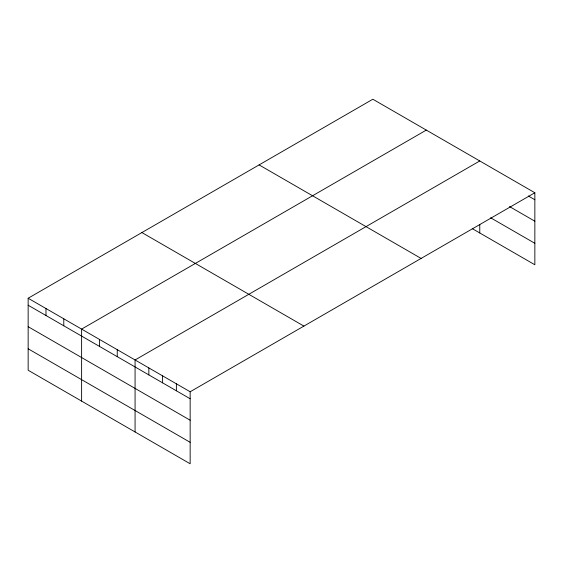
<?xml version="1.0" encoding="UTF-8"?>
<svg xmlns="http://www.w3.org/2000/svg" width="563" height="563" viewBox="0 0 563 563"><rect width="100%" height="100%" fill="white"/><g stroke="black" fill="none" stroke-linecap="round" stroke-linejoin="round"><path stroke-width="0.84" d="M28.15 298.235L190.153 391.771L190.153 463.771L28.15 370.243L28.15 298.235L372.847 99.229L534.85 192.757L534.85 264.765L472.343 228.677M426.311 130.095L81.614 329.102L81.614 401.109M479.767 160.962L135.071 359.968L135.071 431.969M190.153 391.771L534.85 192.757M528.326 195.973L534.85 199.745M509.487 206.551L534.85 221.196M490.64 217.782L534.85 243.307M259.1 164.903L421.103 258.431M141.897 232.561L303.9 326.097M28.15 305.223L190.153 398.752M28.15 326.681L190.153 420.209M28.15 348.786L190.153 442.314M479.767 224.377L479.767 232.962M176.381 383.818L176.381 390.799M162.608 375.866L162.608 382.854M148.843 367.92L148.843 374.902M117.252 349.679L117.252 356.661M99.433 339.39L99.433 346.372M63.788 318.813L63.788 325.794M45.969 308.524L45.969 315.512"/></g></svg>
